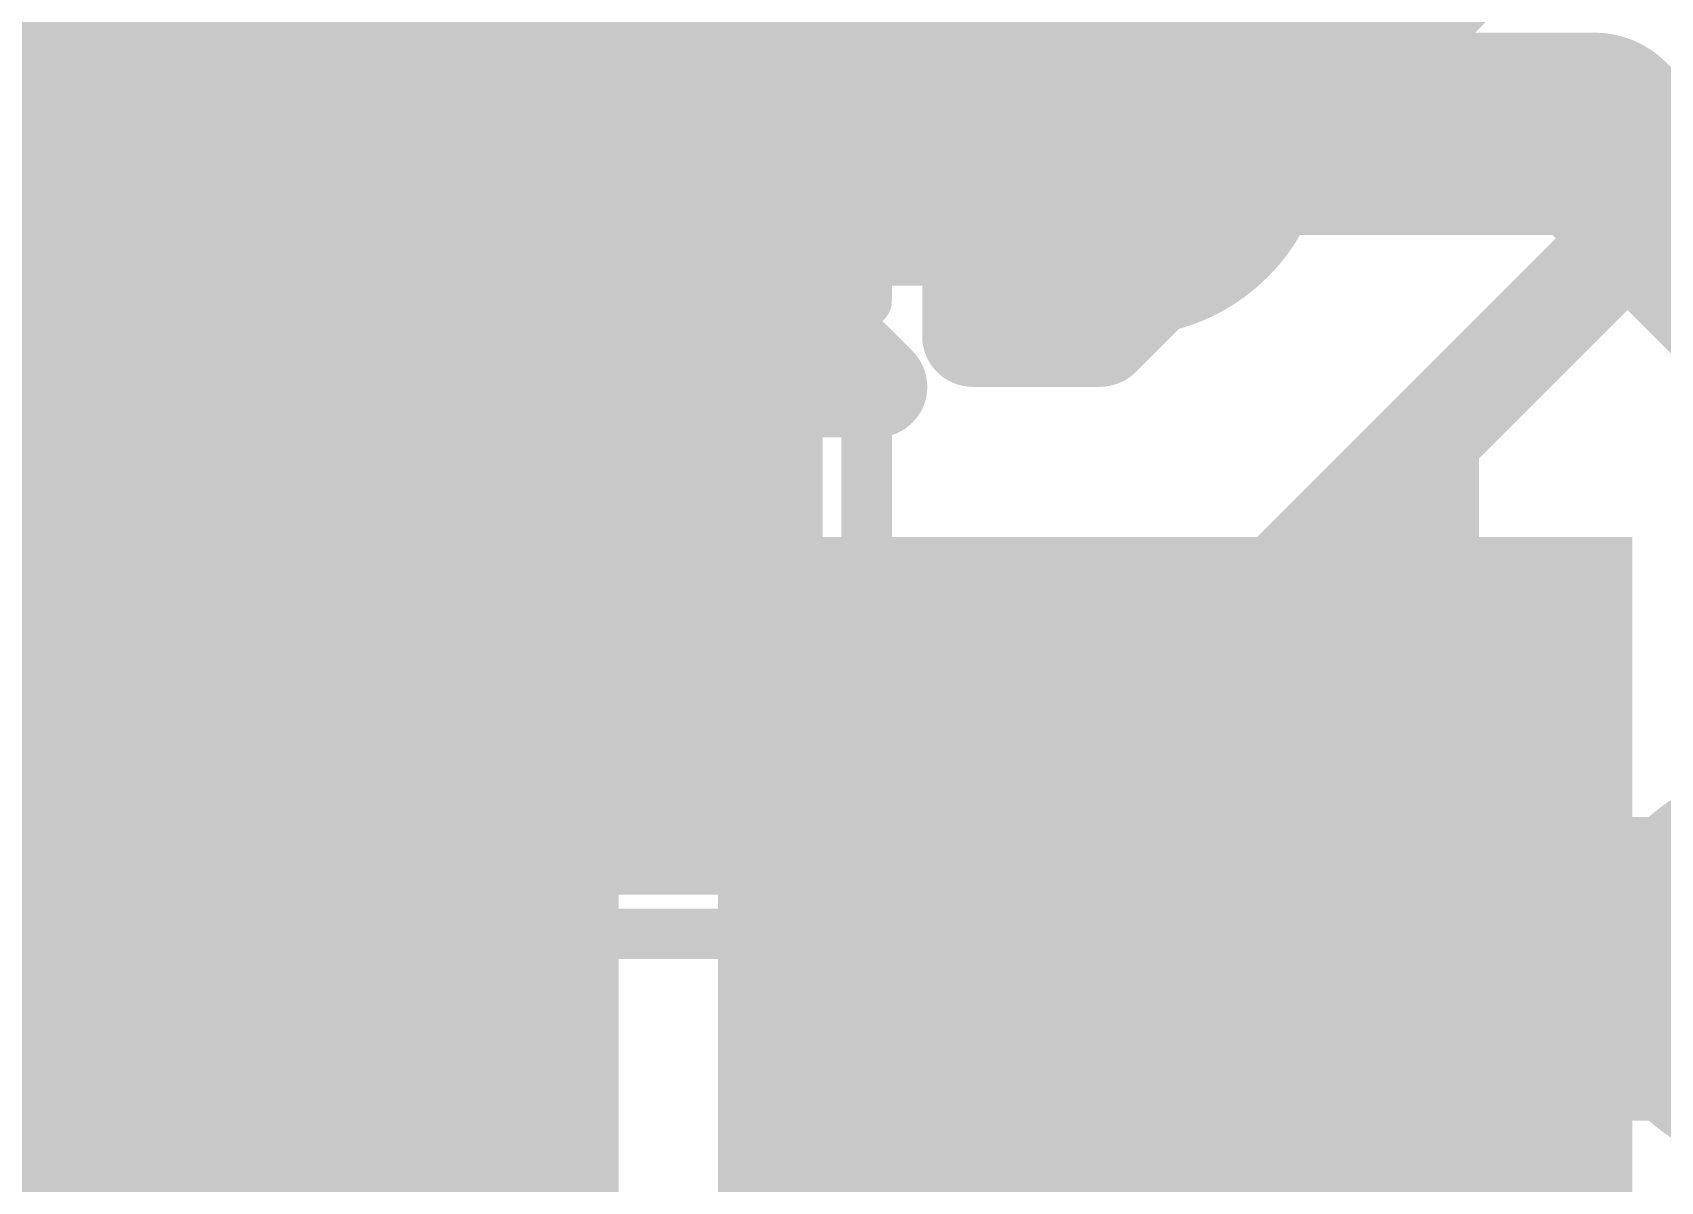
# Model space of a CAD drawing. Header units: inches. Extents: x -0.355 to 0.355, y -0.355 to 0.355.
# Drawn here: x 0.0756 to 0.1389, y 0.0616 to 0.1063 of the extents above; entities that cross this region are included whole.
import ezdxf

# ---------------------------------------------------------------- set-up
doc = ezdxf.new("R2010")
doc.units = ezdxf.units.IN
doc.header["$MEASUREMENT"] = 0
for name, color, linetype in [('BottomLayer', 5, 'Continuous'), ('BottomPaste', 16, 'Continuous'), ('BottomSolder', 6, 'Continuous'), ('Mechanical1', 6, 'Continuous'), ('Mechanical15', 56, 'Continuous'), ('TopLayer', 1, 'Continuous'), ('TopOverlay', 2, 'Continuous'), ('TopPaste', 8, 'Continuous'), ('TopSolder', 216, 'Continuous'), ('ViaHoleLayer', 16, 'Continuous')]:
    doc.layers.add(name, color=color, linetype=linetype)
doc.styles.add('Arial', font='', dxfattribs={"height": 0.2})
doc.styles.get('Arial').set_extended_font_data('Arial')

# ---------------------------------------------------------------- blocks, each defined once
blk = doc.blocks.new('BF83112DW7_D_7_F_4_B_4')
at = {"layer": 'BottomLayer'}
blk.add_hatch(color=5, dxfattribs=at).paths.add_polyline_path([(0.059056, -0.106299), (0.082678, -0.106299), (0.082678, -0.133858), (0.059056, -0.133858)])
at = {"layer": 'BottomPaste'}
blk.add_hatch(color=16, dxfattribs=at).paths.add_polyline_path([(0.059056, -0.106299), (0.082678, -0.106299), (0.082678, -0.133858), (0.059056, -0.133858)])
at = {"layer": 'BottomSolder'}
for points in [[(0.102301, -0.055055), (0.13786, -0.055055), (0.13786, -0.086677), (0.102301, -0.086677)], [(0.055056, -0.102299), (0.086678, -0.102299), (0.086678, -0.137858), (0.055056, -0.137858)]]:
    blk.add_hatch(color=6, dxfattribs=at).paths.add_polyline_path(points)
at = {"layer": 'Mechanical15'}
for points in [[(0.100395, 0.116142, 0.003937, 0.003937, 0), (0.100395, -0.104331, 0.003937, 0.003937, 0)], [(-0.088581, -0.104331, 0.003937, 0.003937, 0), (0.100395, -0.104331, 0.003937, 0.003937, 0)]]:
    blk.add_lwpolyline(points, format="xyseb", dxfattribs=at)
blk.add_lwpolyline([(0.099411, -0.104331, 0.001969, 0.001969, 1), (0.101379, -0.104331, 0.001969, 0.001969, 1)], format="xyseb", close=True, dxfattribs=at)
blk.add_lwpolyline([(0.099411, -0.104331, 0.001969, 0.001969, 1), (0.101379, -0.104331, 0.001969, 0.001969, 1)], format="xyseb", close=True, dxfattribs=at)
blk = doc.blocks.new('R0201_25')
at = {"layer": 'Mechanical15'}
h = blk.add_hatch(color=56, dxfattribs=at)
edge = h.paths.add_edge_path()
edge.add_arc((0, 0), 0.000984, 0, 360)
at = {"layer": 'TopLayer'}
for points in [[(-0.017716, 0.005906), (-0.005906, 0.005906), (-0.005906, -0.005906), (-0.017716, -0.005906)], [(0.005906, 0.005906), (0.017716, 0.005906), (0.017716, -0.005906), (0.005906, -0.005906)]]:
    blk.add_hatch(color=1, dxfattribs=at).paths.add_polyline_path(points)
at = {"layer": 'TopPaste'}
for points in [[(-0.017716, 0.005906), (-0.005906, 0.005906), (-0.005906, -0.005906), (-0.017716, -0.005906)], [(0.005906, 0.005906), (0.017716, 0.005906), (0.017716, -0.005906), (0.005906, -0.005906)]]:
    blk.add_hatch(color=8, dxfattribs=at).paths.add_polyline_path(points)
at = {"layer": 'TopSolder'}
for points in [[(-0.021716, 0.009905), (-0.001906, 0.009905), (-0.001906, -0.009905), (-0.021716, -0.009905)], [(0.001906, 0.009905), (0.021716, 0.009905), (0.021716, -0.009905), (0.001906, -0.009905)]]:
    blk.add_hatch(color=216, dxfattribs=at).paths.add_polyline_path(points)
at = {"layer": 'TopOverlay'}
for points in [[(-0.023425, 0.011434, 0.001969, 0.001969, 0), (-0.007874, 0.011434, 0.001969, 0.001969, 0)], [(-0.023425, -0.011434, 0.001969, 0.001969, 0), (-0.023425, 0.011434, 0.001969, 0.001969, 0)], [(0.007874, 0.011434, 0.001969, 0.001969, 0), (0.023425, 0.011434, 0.001969, 0.001969, 0)], [(0.023425, -0.011434, 0.001969, 0.001969, 0), (0.023425, 0.011434, 0.001969, 0.001969, 0)], [(-0.023425, -0.011434, 0.001969, 0.001969, 0), (-0.007874, -0.011434, 0.001969, 0.001969, 0)], [(0.007874, -0.011434, 0.001969, 0.001969, 0), (0.023425, -0.011434, 0.001969, 0.001969, 0)]]:
    blk.add_lwpolyline(points, format="xyseb", dxfattribs=at)
for points in [[(-0.023917, 0.011434, 0.000984, 0.000984, 1), (-0.022933, 0.011434, 0.000984, 0.000984, 1)], [(-0.023917, 0.011434, 0.000984, 0.000984, 1), (-0.022933, 0.011434, 0.000984, 0.000984, 1)], [(-0.008366, 0.011434, 0.000984, 0.000984, 1), (-0.007382, 0.011434, 0.000984, 0.000984, 1)], [(0.007382, 0.011434, 0.000984, 0.000984, 1), (0.008366, 0.011434, 0.000984, 0.000984, 1)], [(0.022933, 0.011434, 0.000984, 0.000984, 1), (0.023917, 0.011434, 0.000984, 0.000984, 1)], [(0.022933, 0.011434, 0.000984, 0.000984, 1), (0.023917, 0.011434, 0.000984, 0.000984, 1)], [(-0.023917, -0.011434, 0.000984, 0.000984, 1), (-0.022933, -0.011434, 0.000984, 0.000984, 1)], [(-0.023917, -0.011434, 0.000984, 0.000984, 1), (-0.022933, -0.011434, 0.000984, 0.000984, 1)], [(-0.008366, -0.011434, 0.000984, 0.000984, 1), (-0.007382, -0.011434, 0.000984, 0.000984, 1)], [(0.007382, -0.011434, 0.000984, 0.000984, 1), (0.008366, -0.011434, 0.000984, 0.000984, 1)], [(0.022933, -0.011434, 0.000984, 0.000984, 1), (0.023917, -0.011434, 0.000984, 0.000984, 1)], [(0.022933, -0.011434, 0.000984, 0.000984, 1), (0.023917, -0.011434, 0.000984, 0.000984, 1)]]:
    blk.add_lwpolyline(points, format="xyseb", close=True, dxfattribs=at)
blk = doc.blocks.new('R0201_28')
at = {"layer": 'Mechanical15'}
h = blk.add_hatch(color=56, dxfattribs=at)
edge = h.paths.add_edge_path()
edge.add_arc((0, 0), 0.000984, 0, 360)
at = {"layer": 'TopLayer'}
for points in [[(-0.017716, 0.005906), (-0.005906, 0.005906), (-0.005906, -0.005906), (-0.017716, -0.005906)], [(0.005906, 0.005906), (0.017716, 0.005906), (0.017716, -0.005906), (0.005906, -0.005906)]]:
    blk.add_hatch(color=1, dxfattribs=at).paths.add_polyline_path(points)
at = {"layer": 'TopPaste'}
for points in [[(-0.017716, 0.005906), (-0.005906, 0.005906), (-0.005906, -0.005906), (-0.017716, -0.005906)], [(0.005906, 0.005906), (0.017716, 0.005906), (0.017716, -0.005906), (0.005906, -0.005906)]]:
    blk.add_hatch(color=8, dxfattribs=at).paths.add_polyline_path(points)
at = {"layer": 'TopSolder'}
for points in [[(-0.021716, 0.009905), (-0.001906, 0.009905), (-0.001906, -0.009905), (-0.021716, -0.009905)], [(0.001906, 0.009905), (0.021716, 0.009905), (0.021716, -0.009905), (0.001906, -0.009905)]]:
    blk.add_hatch(color=216, dxfattribs=at).paths.add_polyline_path(points)
at = {"layer": 'TopOverlay'}
for points in [[(-0.007874, 0.011434, 0.001969, 0.001969, 0), (-0.023425, 0.011434, 0.001969, 0.001969, 0)], [(-0.023425, 0.011434, 0.001969, 0.001969, 0), (-0.023425, -0.011434, 0.001969, 0.001969, 0)], [(0.023425, 0.011434, 0.001969, 0.001969, 0), (0.007874, 0.011434, 0.001969, 0.001969, 0)], [(0.023425, 0.011434, 0.001969, 0.001969, 0), (0.023425, -0.011434, 0.001969, 0.001969, 0)], [(-0.007874, -0.011434, 0.001969, 0.001969, 0), (-0.023425, -0.011434, 0.001969, 0.001969, 0)], [(0.023425, -0.011434, 0.001969, 0.001969, 0), (0.007874, -0.011434, 0.001969, 0.001969, 0)]]:
    blk.add_lwpolyline(points, format="xyseb", dxfattribs=at)
for points in [[(-0.023917, 0.011434, 0.000984, 0.000984, 1), (-0.022933, 0.011434, 0.000984, 0.000984, 1)], [(-0.023917, 0.011434, 0.000984, 0.000984, 1), (-0.022933, 0.011434, 0.000984, 0.000984, 1)], [(-0.008366, 0.011434, 0.000984, 0.000984, 1), (-0.007382, 0.011434, 0.000984, 0.000984, 1)], [(0.007382, 0.011434, 0.000984, 0.000984, 1), (0.008366, 0.011434, 0.000984, 0.000984, 1)], [(0.022933, 0.011434, 0.000984, 0.000984, 1), (0.023917, 0.011434, 0.000984, 0.000984, 1)], [(0.022933, 0.011434, 0.000984, 0.000984, 1), (0.023917, 0.011434, 0.000984, 0.000984, 1)], [(-0.023917, -0.011434, 0.000984, 0.000984, 1), (-0.022933, -0.011434, 0.000984, 0.000984, 1)], [(-0.023917, -0.011434, 0.000984, 0.000984, 1), (-0.022933, -0.011434, 0.000984, 0.000984, 1)], [(-0.008366, -0.011434, 0.000984, 0.000984, 1), (-0.007382, -0.011434, 0.000984, 0.000984, 1)], [(0.007382, -0.011434, 0.000984, 0.000984, 1), (0.008366, -0.011434, 0.000984, 0.000984, 1)], [(0.022933, -0.011434, 0.000984, 0.000984, 1), (0.023917, -0.011434, 0.000984, 0.000984, 1)], [(0.022933, -0.011434, 0.000984, 0.000984, 1), (0.023917, -0.011434, 0.000984, 0.000984, 1)]]:
    blk.add_lwpolyline(points, format="xyseb", close=True, dxfattribs=at)

msp = doc.modelspace()

# ---------------------------------------------------------------- hatches: boundary and pattern name
at = {"layer": 'BottomLayer'}
h = msp.add_hatch(color=5, dxfattribs=at)
edge = h.paths.add_edge_path()
edge.add_arc((0.11811, 0.102362), 0.007874, 0, 360)
h = msp.add_hatch(color=5, dxfattribs=at)
edge = h.paths.add_edge_path()
edge.add_arc((0.143701, 0.069882), 0.007874, 0, 360)
at = {"layer": 'TopLayer'}
h = msp.add_hatch(color=1, dxfattribs=at)
edge = h.paths.add_edge_path()
edge.add_arc((0.11811, 0.102362), 0.007874, 0, 360)
h = msp.add_hatch(color=1, dxfattribs=at)
edge = h.paths.add_edge_path()
edge.add_arc((0.143701, 0.069882), 0.007874, 0, 360)
at = {"layer": 'ViaHoleLayer'}
h = msp.add_hatch(color=16, dxfattribs=at)
edge = h.paths.add_edge_path()
edge.add_arc((0.11811, 0.102362), 0.003937, 0, 360)

# ---------------------------------------------------------------- linework, layer by layer
at = {"layer": 'BottomLayer'}
for points in [[(0.07874, 0.34252, 0.003937, 0.003937, -0.414214), (0.34252, 0.07874, 0.003937, 0.003937, 0)], [(0.07874, 0.338583, 0.003937, 0.003937, -0.414213), (0.34252, 0.074803, 0.003937, 0.003937, 0)], [(0.264103, -0.07874, 0.003937, 0.003937, -6.854099), (0.264103, 0.07874, 0.003937, 0.003937, 0)], [(-0.264103, 0.074803, 0.003937, 0.003937, -0.864689), (0.275591, -0.003937, 0.003937, 0.003937, 0)], [(-0.241465, 0.068054, 0.003937, 0.003937, -0.864689), (0.251969, -0.003937, 0.003937, 0.003937, 0)], [(0.110234, 0.110238, 0.007874, 0.007874, 0), (0.11811, 0.102362, 0.007874, 0.007874, 0)], [(0.11811, 0.102362, 0.007874, 0.007874, 0), (0.136379, 0.102362, 0.007874, 0.007874, 0)], [(0.136379, 0.102362, 0.007874, 0.007874, 0), (0.150321, 0.08842, 0.007874, 0.007874, 0)], [(0.07874, 0.096458, 0.003937, 0.003937, -0.198912), (0.068997, 0.100494, 0.003937, 0.003937, 0)], [(0.07874, 0.096458, 0.003937, 0.003937, -0.198912), (0.068997, 0.100494, 0.003937, 0.003937, 0)], [(0.033465, 0.097043, 0.003937, 0.003937, 0), (0.074768, 0.097043, 0.003937, 0.003937, 0)], [(0.033465, 0.09665, 0.003937, 0.003937, 0), (0.076453, 0.09665, 0.003937, 0.003937, 0)], [(0.033465, 0.096256, 0.003937, 0.003937, 0), (0.104729, 0.096256, 0.003937, 0.003937, 0)], [(0.07874, 0.096458, 0.003937, 0.003937, 0), (0.104527, 0.096458, 0.003937, 0.003937, 0)], [(0.104527, 0.096458, 0.003937, 0.003937, 0), (0.108367, 0.092619, 0.003937, 0.003937, 0)], [(0.033465, 0.095862, 0.003937, 0.003937, 0), (0.105123, 0.095862, 0.003937, 0.003937, 0)], [(0.033465, 0.095468, 0.003937, 0.003937, 0), (0.105517, 0.095468, 0.003937, 0.003937, 0)], [(0.033465, 0.095075, 0.003937, 0.003937, 0), (0.10591, 0.095075, 0.003937, 0.003937, 0)], [(0.033465, 0.094681, 0.003937, 0.003937, 0), (0.106304, 0.094681, 0.003937, 0.003937, 0)], [(0.033465, 0.094287, 0.003937, 0.003937, 0), (0.106698, 0.094287, 0.003937, 0.003937, 0)], [(0.033465, 0.093894, 0.003937, 0.003937, 0), (0.107092, 0.093894, 0.003937, 0.003937, 0)], [(0.033465, 0.0935, 0.003937, 0.003937, 0), (0.107485, 0.0935, 0.003937, 0.003937, 0)], [(0.033465, 0.093106, 0.003937, 0.003937, 0), (0.107879, 0.093106, 0.003937, 0.003937, 0)], [(0.033465, 0.092713, 0.003937, 0.003937, 0), (0.108273, 0.092713, 0.003937, 0.003937, 0)], [(0.096457, 0.092521, 0.003937, 0.003937, 0), (0.108466, 0.092521, 0.003937, 0.003937, 0)], [(0.096457, 0.053117, 0.003937, 0.003937, 0), (0.096457, 0.092521, 0.003937, 0.003937, 0)], [(0.033465, 0.092319, 0.003937, 0.003937, 0), (0.096457, 0.092319, 0.003937, 0.003937, 0)], [(0.033465, 0.091925, 0.003937, 0.003937, 0), (0.096457, 0.091925, 0.003937, 0.003937, 0)], [(0.033465, 0.091532, 0.003937, 0.003937, 0), (0.096457, 0.091532, 0.003937, 0.003937, 0)], [(0.033465, 0.091138, 0.003937, 0.003937, 0), (0.096457, 0.091138, 0.003937, 0.003937, 0)], [(0.033465, 0.090744, 0.003937, 0.003937, 0), (0.096457, 0.090744, 0.003937, 0.003937, 0)], [(0.033465, 0.09035, 0.003937, 0.003937, 0), (0.096457, 0.09035, 0.003937, 0.003937, 0)], [(0.033465, 0.089957, 0.003937, 0.003937, 0), (0.096457, 0.089957, 0.003937, 0.003937, 0)], [(0.033465, 0.089563, 0.003937, 0.003937, 0), (0.096457, 0.089563, 0.003937, 0.003937, 0)], [(0.033465, 0.089169, 0.003937, 0.003937, 0), (0.096457, 0.089169, 0.003937, 0.003937, 0)], [(0.033465, 0.088776, 0.003937, 0.003937, 0), (0.096457, 0.088776, 0.003937, 0.003937, 0)], [(0.033465, 0.088382, 0.003937, 0.003937, 0), (0.096457, 0.088382, 0.003937, 0.003937, 0)], [(0.033465, 0.087988, 0.003937, 0.003937, 0), (0.096457, 0.087988, 0.003937, 0.003937, 0)], [(0.033465, 0.087595, 0.003937, 0.003937, 0), (0.096457, 0.087595, 0.003937, 0.003937, 0)], [(0.033465, 0.087201, 0.003937, 0.003937, 0), (0.096457, 0.087201, 0.003937, 0.003937, 0)], [(0.033465, 0.086807, 0.003937, 0.003937, 0), (0.096457, 0.086807, 0.003937, 0.003937, 0)], [(0.033465, 0.086413, 0.003937, 0.003937, 0), (0.096457, 0.086413, 0.003937, 0.003937, 0)], [(0.033465, 0.08602, 0.003937, 0.003937, 0), (0.096457, 0.08602, 0.003937, 0.003937, 0)], [(0.033465, 0.085626, 0.003937, 0.003937, 0), (0.096457, 0.085626, 0.003937, 0.003937, 0)], [(0.033465, 0.085232, 0.003937, 0.003937, 0), (0.096457, 0.085232, 0.003937, 0.003937, 0)], [(0.033465, 0.084839, 0.003937, 0.003937, 0), (0.096457, 0.084839, 0.003937, 0.003937, 0)], [(0.033465, 0.084445, 0.003937, 0.003937, 0), (0.096457, 0.084445, 0.003937, 0.003937, 0)], [(0.033465, 0.084051, 0.003937, 0.003937, 0), (0.096457, 0.084051, 0.003937, 0.003937, 0)], [(0.033465, 0.083657, 0.003937, 0.003937, 0), (0.096457, 0.083657, 0.003937, 0.003937, 0)], [(0.033465, 0.083264, 0.003937, 0.003937, 0), (0.096457, 0.083264, 0.003937, 0.003937, 0)], [(0.033465, 0.08287, 0.003937, 0.003937, 0), (0.096457, 0.08287, 0.003937, 0.003937, 0)], [(0.033465, 0.082476, 0.003937, 0.003937, 0), (0.096457, 0.082476, 0.003937, 0.003937, 0)], [(0.033465, 0.082083, 0.003937, 0.003937, 0), (0.096457, 0.082083, 0.003937, 0.003937, 0)], [(0.033465, 0.081689, 0.003937, 0.003937, 0), (0.096457, 0.081689, 0.003937, 0.003937, 0)], [(0.033465, 0.081295, 0.003937, 0.003937, 0), (0.096457, 0.081295, 0.003937, 0.003937, 0)], [(0.033465, 0.080902, 0.003937, 0.003937, 0), (0.096457, 0.080902, 0.003937, 0.003937, 0)], [(0.033465, 0.080508, 0.003937, 0.003937, 0), (0.096457, 0.080508, 0.003937, 0.003937, 0)], [(0.033465, 0.080114, 0.003937, 0.003937, 0), (0.096457, 0.080114, 0.003937, 0.003937, 0)], [(0.033465, 0.07972, 0.003937, 0.003937, 0), (0.096457, 0.07972, 0.003937, 0.003937, 0)], [(0.033465, 0.079327, 0.003937, 0.003937, 0), (0.096457, 0.079327, 0.003937, 0.003937, 0)], [(0.033465, 0.078933, 0.003937, 0.003937, 0), (0.096457, 0.078933, 0.003937, 0.003937, 0)], [(0.033465, 0.078539, 0.003937, 0.003937, 0), (0.096457, 0.078539, 0.003937, 0.003937, 0)], [(0.033465, 0.078146, 0.003937, 0.003937, 0), (0.096457, 0.078146, 0.003937, 0.003937, 0)], [(0.033465, 0.077752, 0.003937, 0.003937, 0), (0.096457, 0.077752, 0.003937, 0.003937, 0)], [(0.033465, 0.077358, 0.003937, 0.003937, 0), (0.096457, 0.077358, 0.003937, 0.003937, 0)], [(0.033465, 0.076965, 0.003937, 0.003937, 0), (0.096457, 0.076965, 0.003937, 0.003937, 0)], [(0.033465, 0.076571, 0.003937, 0.003937, 0), (0.096457, 0.076571, 0.003937, 0.003937, 0)], [(0.033465, 0.076177, 0.003937, 0.003937, 0), (0.096457, 0.076177, 0.003937, 0.003937, 0)], [(0.033465, 0.075784, 0.003937, 0.003937, 0), (0.096457, 0.075784, 0.003937, 0.003937, 0)], [(0.033465, 0.07539, 0.003937, 0.003937, 0), (0.096457, 0.07539, 0.003937, 0.003937, 0)], [(0.033465, 0.074996, 0.003937, 0.003937, 0), (0.096457, 0.074996, 0.003937, 0.003937, 0)], [(0.120079, 0.070867, 0.011811, 0.011811, 0), (0.121064, 0.069882, 0.011811, 0.011811, 0)], [(0.033465, 0.074602, 0.003937, 0.003937, 0), (0.096457, 0.074602, 0.003937, 0.003937, 0)], [(0.033465, 0.074209, 0.003937, 0.003937, 0), (0.096457, 0.074209, 0.003937, 0.003937, 0)], [(0.033465, 0.073815, 0.003937, 0.003937, 0), (0.096457, 0.073815, 0.003937, 0.003937, 0)], [(0.033465, 0.073421, 0.003937, 0.003937, 0), (0.096457, 0.073421, 0.003937, 0.003937, 0)], [(0.121064, 0.069882, 0.011811, 0.011811, 0), (0.143701, 0.069882, 0.011811, 0.011811, 0)], [(0.033465, 0.073028, 0.003937, 0.003937, 0), (0.096457, 0.073028, 0.003937, 0.003937, 0)], [(0.033465, 0.072634, 0.003937, 0.003937, 0), (0.096457, 0.072634, 0.003937, 0.003937, 0)], [(0.033465, 0.07224, 0.003937, 0.003937, 0), (0.096457, 0.07224, 0.003937, 0.003937, 0)], [(0.033465, 0.071846, 0.003937, 0.003937, 0), (0.096457, 0.071846, 0.003937, 0.003937, 0)], [(0.033465, 0.071453, 0.003937, 0.003937, 0), (0.096457, 0.071453, 0.003937, 0.003937, 0)], [(0.033465, 0.071059, 0.003937, 0.003937, 0), (0.096457, 0.071059, 0.003937, 0.003937, 0)], [(0.033465, 0.070665, 0.003937, 0.003937, 0), (0.096457, 0.070665, 0.003937, 0.003937, 0)], [(0.033465, 0.070272, 0.003937, 0.003937, 0), (0.096457, 0.070272, 0.003937, 0.003937, 0)], [(0.033465, 0.069878, 0.003937, 0.003937, 0), (0.096457, 0.069878, 0.003937, 0.003937, 0)], [(0.033465, 0.069484, 0.003937, 0.003937, 0), (0.096457, 0.069484, 0.003937, 0.003937, 0)], [(0.033465, 0.069091, 0.003937, 0.003937, 0), (0.096457, 0.069091, 0.003937, 0.003937, 0)], [(0.033465, 0.068697, 0.003937, 0.003937, 0), (0.096457, 0.068697, 0.003937, 0.003937, 0)], [(0.033465, 0.068303, 0.003937, 0.003937, 0), (0.096457, 0.068303, 0.003937, 0.003937, 0)], [(0.033465, 0.067909, 0.003937, 0.003937, 0), (0.096457, 0.067909, 0.003937, 0.003937, 0)], [(0.033465, 0.067516, 0.003937, 0.003937, 0), (0.096457, 0.067516, 0.003937, 0.003937, 0)], [(0.033465, 0.067122, 0.003937, 0.003937, 0), (0.096457, 0.067122, 0.003937, 0.003937, 0)], [(0.033465, 0.066728, 0.003937, 0.003937, 0), (0.096457, 0.066728, 0.003937, 0.003937, 0)], [(0.033465, 0.066335, 0.003937, 0.003937, 0), (0.096457, 0.066335, 0.003937, 0.003937, 0)], [(0.033465, 0.065941, 0.003937, 0.003937, 0), (0.096457, 0.065941, 0.003937, 0.003937, 0)], [(0.033465, 0.065547, 0.003937, 0.003937, 0), (0.096457, 0.065547, 0.003937, 0.003937, 0)], [(0.033465, 0.065154, 0.003937, 0.003937, 0), (0.096457, 0.065154, 0.003937, 0.003937, 0)], [(0.033465, 0.06476, 0.003937, 0.003937, 0), (0.096457, 0.06476, 0.003937, 0.003937, 0)], [(0.033465, 0.064366, 0.003937, 0.003937, 0), (0.096457, 0.064366, 0.003937, 0.003937, 0)], [(0.033465, 0.063973, 0.003937, 0.003937, 0), (0.096457, 0.063973, 0.003937, 0.003937, 0)], [(0.033465, 0.063579, 0.003937, 0.003937, 0), (0.096457, 0.063579, 0.003937, 0.003937, 0)], [(0.033465, 0.063185, 0.003937, 0.003937, 0), (0.096457, 0.063185, 0.003937, 0.003937, 0)], [(0.033465, 0.062791, 0.003937, 0.003937, 0), (0.096457, 0.062791, 0.003937, 0.003937, 0)], [(0.127175, -0.21752, 0.003937, 0.003937, -0.665504), (-0.244202, 0.062076, 0.003937, 0.003937, 0)], [(0.033465, 0.062398, 0.003937, 0.003937, 0), (0.096457, 0.062398, 0.003937, 0.003937, 0)], [(0.033465, 0.062004, 0.003937, 0.003937, 0), (0.096457, 0.062004, 0.003937, 0.003937, 0)], [(0.033465, 0.06161, 0.003937, 0.003937, 0), (0.096457, 0.06161, 0.003937, 0.003937, 0)], [(0.033465, 0.061217, 0.003937, 0.003937, 0), (0.096457, 0.061217, 0.003937, 0.003937, 0)], [(0.033465, 0.060823, 0.003937, 0.003937, 0), (0.096457, 0.060823, 0.003937, 0.003937, 0)], [(0.033465, 0.060429, 0.003937, 0.003937, 0), (0.096457, 0.060429, 0.003937, 0.003937, 0)], [(0.033465, 0.060035, 0.003937, 0.003937, 0), (0.096457, 0.060035, 0.003937, 0.003937, 0)]]:
    msp.add_lwpolyline(points, format="xyseb", dxfattribs=at)
for points in [[(0.116142, 0.102362, 0.003937, 0.003937, 1), (0.120079, 0.102362, 0.003937, 0.003937, 1)], [(0.116142, 0.102362, 0.003937, 0.003937, 1), (0.120079, 0.102362, 0.003937, 0.003937, 1)], [(0.134411, 0.102362, 0.003937, 0.003937, 1), (0.138348, 0.102362, 0.003937, 0.003937, 1)], [(0.134411, 0.102362, 0.003937, 0.003937, 1), (0.138348, 0.102362, 0.003937, 0.003937, 1)], [(0.073784, 0.097043, 0.001969, 0.001969, 1), (0.075752, 0.097043, 0.001969, 0.001969, 1)], [(0.075468, 0.09665, 0.001969, 0.001969, 1), (0.077437, 0.09665, 0.001969, 0.001969, 1)], [(0.077756, 0.096458, 0.001969, 0.001969, 1), (0.079724, 0.096458, 0.001969, 0.001969, 1)], [(0.077756, 0.096458, 0.001969, 0.001969, 1), (0.079724, 0.096458, 0.001969, 0.001969, 1)], [(0.077756, 0.096458, 0.001969, 0.001969, 1), (0.079724, 0.096458, 0.001969, 0.001969, 1)], [(0.103543, 0.096458, 0.001969, 0.001969, 1), (0.105511, 0.096458, 0.001969, 0.001969, 1)], [(0.103543, 0.096458, 0.001969, 0.001969, 1), (0.105511, 0.096458, 0.001969, 0.001969, 1)], [(0.103745, 0.096256, 0.001969, 0.001969, 1), (0.105714, 0.096256, 0.001969, 0.001969, 1)], [(0.104139, 0.095862, 0.001969, 0.001969, 1), (0.106107, 0.095862, 0.001969, 0.001969, 1)], [(0.104533, 0.095468, 0.001969, 0.001969, 1), (0.106501, 0.095468, 0.001969, 0.001969, 1)], [(0.104926, 0.095075, 0.001969, 0.001969, 1), (0.106895, 0.095075, 0.001969, 0.001969, 1)], [(0.10532, 0.094681, 0.001969, 0.001969, 1), (0.107288, 0.094681, 0.001969, 0.001969, 1)], [(0.105714, 0.094287, 0.001969, 0.001969, 1), (0.107682, 0.094287, 0.001969, 0.001969, 1)], [(0.106107, 0.093894, 0.001969, 0.001969, 1), (0.108076, 0.093894, 0.001969, 0.001969, 1)], [(0.106501, 0.0935, 0.001969, 0.001969, 1), (0.108469, 0.0935, 0.001969, 0.001969, 1)], [(0.106895, 0.093106, 0.001969, 0.001969, 1), (0.108863, 0.093106, 0.001969, 0.001969, 1)], [(0.095472, 0.092521, 0.001969, 0.001969, 1), (0.097441, 0.092521, 0.001969, 0.001969, 1)], [(0.095472, 0.092521, 0.001969, 0.001969, 1), (0.097441, 0.092521, 0.001969, 0.001969, 1)], [(0.107288, 0.092713, 0.001969, 0.001969, 1), (0.109257, 0.092713, 0.001969, 0.001969, 1)], [(0.107382, 0.092619, 0.001969, 0.001969, 1), (0.109351, 0.092619, 0.001969, 0.001969, 1)], [(0.107481, 0.092521, 0.001969, 0.001969, 1), (0.10945, 0.092521, 0.001969, 0.001969, 1)], [(0.095472, 0.092319, 0.001969, 0.001969, 1), (0.097441, 0.092319, 0.001969, 0.001969, 1)], [(0.095472, 0.091925, 0.001969, 0.001969, 1), (0.097441, 0.091925, 0.001969, 0.001969, 1)], [(0.095472, 0.091532, 0.001969, 0.001969, 1), (0.097441, 0.091532, 0.001969, 0.001969, 1)], [(0.095472, 0.091138, 0.001969, 0.001969, 1), (0.097441, 0.091138, 0.001969, 0.001969, 1)], [(0.095472, 0.090744, 0.001969, 0.001969, 1), (0.097441, 0.090744, 0.001969, 0.001969, 1)], [(0.095472, 0.09035, 0.001969, 0.001969, 1), (0.097441, 0.09035, 0.001969, 0.001969, 1)], [(0.095472, 0.089957, 0.001969, 0.001969, 1), (0.097441, 0.089957, 0.001969, 0.001969, 1)], [(0.095472, 0.089563, 0.001969, 0.001969, 1), (0.097441, 0.089563, 0.001969, 0.001969, 1)], [(0.095472, 0.089169, 0.001969, 0.001969, 1), (0.097441, 0.089169, 0.001969, 0.001969, 1)], [(0.095472, 0.088776, 0.001969, 0.001969, 1), (0.097441, 0.088776, 0.001969, 0.001969, 1)], [(0.095472, 0.088382, 0.001969, 0.001969, 1), (0.097441, 0.088382, 0.001969, 0.001969, 1)], [(0.095472, 0.087988, 0.001969, 0.001969, 1), (0.097441, 0.087988, 0.001969, 0.001969, 1)], [(0.095472, 0.087595, 0.001969, 0.001969, 1), (0.097441, 0.087595, 0.001969, 0.001969, 1)], [(0.095472, 0.087201, 0.001969, 0.001969, 1), (0.097441, 0.087201, 0.001969, 0.001969, 1)], [(0.095472, 0.086807, 0.001969, 0.001969, 1), (0.097441, 0.086807, 0.001969, 0.001969, 1)], [(0.095472, 0.086413, 0.001969, 0.001969, 1), (0.097441, 0.086413, 0.001969, 0.001969, 1)], [(0.095472, 0.08602, 0.001969, 0.001969, 1), (0.097441, 0.08602, 0.001969, 0.001969, 1)], [(0.095472, 0.085626, 0.001969, 0.001969, 1), (0.097441, 0.085626, 0.001969, 0.001969, 1)], [(0.095472, 0.085232, 0.001969, 0.001969, 1), (0.097441, 0.085232, 0.001969, 0.001969, 1)], [(0.095472, 0.084839, 0.001969, 0.001969, 1), (0.097441, 0.084839, 0.001969, 0.001969, 1)], [(0.095472, 0.084445, 0.001969, 0.001969, 1), (0.097441, 0.084445, 0.001969, 0.001969, 1)], [(0.095472, 0.084051, 0.001969, 0.001969, 1), (0.097441, 0.084051, 0.001969, 0.001969, 1)], [(0.095472, 0.083657, 0.001969, 0.001969, 1), (0.097441, 0.083657, 0.001969, 0.001969, 1)], [(0.095472, 0.083264, 0.001969, 0.001969, 1), (0.097441, 0.083264, 0.001969, 0.001969, 1)], [(0.095472, 0.08287, 0.001969, 0.001969, 1), (0.097441, 0.08287, 0.001969, 0.001969, 1)], [(0.095472, 0.082476, 0.001969, 0.001969, 1), (0.097441, 0.082476, 0.001969, 0.001969, 1)], [(0.095472, 0.082083, 0.001969, 0.001969, 1), (0.097441, 0.082083, 0.001969, 0.001969, 1)], [(0.095472, 0.081689, 0.001969, 0.001969, 1), (0.097441, 0.081689, 0.001969, 0.001969, 1)], [(0.095472, 0.081295, 0.001969, 0.001969, 1), (0.097441, 0.081295, 0.001969, 0.001969, 1)], [(0.095472, 0.080902, 0.001969, 0.001969, 1), (0.097441, 0.080902, 0.001969, 0.001969, 1)], [(0.095472, 0.080508, 0.001969, 0.001969, 1), (0.097441, 0.080508, 0.001969, 0.001969, 1)], [(0.095472, 0.080114, 0.001969, 0.001969, 1), (0.097441, 0.080114, 0.001969, 0.001969, 1)], [(0.095472, 0.07972, 0.001969, 0.001969, 1), (0.097441, 0.07972, 0.001969, 0.001969, 1)], [(0.095472, 0.079327, 0.001969, 0.001969, 1), (0.097441, 0.079327, 0.001969, 0.001969, 1)], [(0.095472, 0.078933, 0.001969, 0.001969, 1), (0.097441, 0.078933, 0.001969, 0.001969, 1)], [(0.095472, 0.078539, 0.001969, 0.001969, 1), (0.097441, 0.078539, 0.001969, 0.001969, 1)], [(0.095472, 0.078146, 0.001969, 0.001969, 1), (0.097441, 0.078146, 0.001969, 0.001969, 1)], [(0.095472, 0.077752, 0.001969, 0.001969, 1), (0.097441, 0.077752, 0.001969, 0.001969, 1)], [(0.095472, 0.077358, 0.001969, 0.001969, 1), (0.097441, 0.077358, 0.001969, 0.001969, 1)], [(0.095472, 0.076965, 0.001969, 0.001969, 1), (0.097441, 0.076965, 0.001969, 0.001969, 1)], [(0.095472, 0.076571, 0.001969, 0.001969, 1), (0.097441, 0.076571, 0.001969, 0.001969, 1)], [(0.095472, 0.076177, 0.001969, 0.001969, 1), (0.097441, 0.076177, 0.001969, 0.001969, 1)], [(0.095472, 0.075784, 0.001969, 0.001969, 1), (0.097441, 0.075784, 0.001969, 0.001969, 1)], [(0.095472, 0.07539, 0.001969, 0.001969, 1), (0.097441, 0.07539, 0.001969, 0.001969, 1)], [(0.095472, 0.074996, 0.001969, 0.001969, 1), (0.097441, 0.074996, 0.001969, 0.001969, 1)], [(0.117126, 0.070867, 0.005906, 0.005906, 1), (0.123031, 0.070867, 0.005906, 0.005906, 1)], [(0.095472, 0.074602, 0.001969, 0.001969, 1), (0.097441, 0.074602, 0.001969, 0.001969, 1)], [(0.095472, 0.074209, 0.001969, 0.001969, 1), (0.097441, 0.074209, 0.001969, 0.001969, 1)], [(0.095472, 0.073815, 0.001969, 0.001969, 1), (0.097441, 0.073815, 0.001969, 0.001969, 1)], [(0.095472, 0.073421, 0.001969, 0.001969, 1), (0.097441, 0.073421, 0.001969, 0.001969, 1)], [(0.118111, 0.069882, 0.005906, 0.005906, 1), (0.124017, 0.069882, 0.005906, 0.005906, 1)], [(0.118111, 0.069882, 0.005906, 0.005906, 1), (0.124017, 0.069882, 0.005906, 0.005906, 1)], [(0.140748, 0.069882, 0.005906, 0.005906, 1), (0.146653, 0.069882, 0.005906, 0.005906, 1)], [(0.095472, 0.073028, 0.001969, 0.001969, 1), (0.097441, 0.073028, 0.001969, 0.001969, 1)], [(0.095472, 0.072634, 0.001969, 0.001969, 1), (0.097441, 0.072634, 0.001969, 0.001969, 1)], [(0.095472, 0.07224, 0.001969, 0.001969, 1), (0.097441, 0.07224, 0.001969, 0.001969, 1)], [(0.095472, 0.071846, 0.001969, 0.001969, 1), (0.097441, 0.071846, 0.001969, 0.001969, 1)], [(0.095472, 0.071453, 0.001969, 0.001969, 1), (0.097441, 0.071453, 0.001969, 0.001969, 1)], [(0.095472, 0.071059, 0.001969, 0.001969, 1), (0.097441, 0.071059, 0.001969, 0.001969, 1)], [(0.095472, 0.070665, 0.001969, 0.001969, 1), (0.097441, 0.070665, 0.001969, 0.001969, 1)], [(0.095472, 0.070272, 0.001969, 0.001969, 1), (0.097441, 0.070272, 0.001969, 0.001969, 1)], [(0.095472, 0.069878, 0.001969, 0.001969, 1), (0.097441, 0.069878, 0.001969, 0.001969, 1)], [(0.095472, 0.069484, 0.001969, 0.001969, 1), (0.097441, 0.069484, 0.001969, 0.001969, 1)], [(0.095472, 0.069091, 0.001969, 0.001969, 1), (0.097441, 0.069091, 0.001969, 0.001969, 1)], [(0.095472, 0.068697, 0.001969, 0.001969, 1), (0.097441, 0.068697, 0.001969, 0.001969, 1)], [(0.095472, 0.068303, 0.001969, 0.001969, 1), (0.097441, 0.068303, 0.001969, 0.001969, 1)], [(0.095472, 0.067909, 0.001969, 0.001969, 1), (0.097441, 0.067909, 0.001969, 0.001969, 1)], [(0.095472, 0.067516, 0.001969, 0.001969, 1), (0.097441, 0.067516, 0.001969, 0.001969, 1)], [(0.095472, 0.067122, 0.001969, 0.001969, 1), (0.097441, 0.067122, 0.001969, 0.001969, 1)], [(0.095472, 0.066728, 0.001969, 0.001969, 1), (0.097441, 0.066728, 0.001969, 0.001969, 1)], [(0.095472, 0.066335, 0.001969, 0.001969, 1), (0.097441, 0.066335, 0.001969, 0.001969, 1)], [(0.095472, 0.065941, 0.001969, 0.001969, 1), (0.097441, 0.065941, 0.001969, 0.001969, 1)], [(0.095472, 0.065547, 0.001969, 0.001969, 1), (0.097441, 0.065547, 0.001969, 0.001969, 1)], [(0.095472, 0.065154, 0.001969, 0.001969, 1), (0.097441, 0.065154, 0.001969, 0.001969, 1)], [(0.095472, 0.06476, 0.001969, 0.001969, 1), (0.097441, 0.06476, 0.001969, 0.001969, 1)], [(0.095472, 0.064366, 0.001969, 0.001969, 1), (0.097441, 0.064366, 0.001969, 0.001969, 1)], [(0.095472, 0.063973, 0.001969, 0.001969, 1), (0.097441, 0.063973, 0.001969, 0.001969, 1)], [(0.095472, 0.063579, 0.001969, 0.001969, 1), (0.097441, 0.063579, 0.001969, 0.001969, 1)], [(0.095472, 0.063185, 0.001969, 0.001969, 1), (0.097441, 0.063185, 0.001969, 0.001969, 1)], [(0.095472, 0.062791, 0.001969, 0.001969, 1), (0.097441, 0.062791, 0.001969, 0.001969, 1)], [(0.095472, 0.062398, 0.001969, 0.001969, 1), (0.097441, 0.062398, 0.001969, 0.001969, 1)], [(0.095472, 0.062004, 0.001969, 0.001969, 1), (0.097441, 0.062004, 0.001969, 0.001969, 1)], [(0.095472, 0.06161, 0.001969, 0.001969, 1), (0.097441, 0.06161, 0.001969, 0.001969, 1)], [(0.095472, 0.061217, 0.001969, 0.001969, 1), (0.097441, 0.061217, 0.001969, 0.001969, 1)], [(0.095472, 0.060823, 0.001969, 0.001969, 1), (0.097441, 0.060823, 0.001969, 0.001969, 1)], [(0.095472, 0.060429, 0.001969, 0.001969, 1), (0.097441, 0.060429, 0.001969, 0.001969, 1)], [(0.095472, 0.060035, 0.001969, 0.001969, 1), (0.097441, 0.060035, 0.001969, 0.001969, 1)]]:
    msp.add_lwpolyline(points, format="xyseb", close=True, dxfattribs=at)
at = {"layer": 'Mechanical1'}
msp.add_lwpolyline([(0.078706, 0.35437, 0.0005, 0.0005, -0.414214), (0.354297, 0.07878, 0.0005, 0.0005, 0)], format="xyseb", dxfattribs=at)
at = {"layer": 'TopLayer'}
for points in [[(0.098425, 0.109252, 0.007874, 0.007874, 0), (0.098425, 0.124016, 0.007874, 0.007874, 0)], [(0.121595, 0.098928, 0.003937, 0.003937, 0), (0.135827, 0.11316, 0.003937, 0.003937, 0)], [(0.129921, 0.090551, 0.003937, 0.003937, 0), (0.151575, 0.112205, 0.003937, 0.003937, 0)], [(0.088583, 0.098425, 0.003937, 0.003937, 0), (0.088583, 0.11122, 0.003937, 0.003937, 0)], [(0.096457, 0.107284, 0.007874, 0.007874, 0), (0.098425, 0.109252, 0.007874, 0.007874, 0)], [(0.096457, 0.107284, 0.007874, 0.007874, 0), (0.103346, 0.100394, 0.007874, 0.007874, 0)], [(0.088583, 0.108067, 0.003937, 0.003937, 0), (0.130734, 0.108067, 0.003937, 0.003937, 0)], [(0.088583, 0.107673, 0.003937, 0.003937, 0), (0.13034, 0.107673, 0.003937, 0.003937, 0)], [(0.088583, 0.107279, 0.003937, 0.003937, 0), (0.129946, 0.107279, 0.003937, 0.003937, 0)], [(0.088583, 0.106886, 0.003937, 0.003937, 0), (0.129553, 0.106886, 0.003937, 0.003937, 0)], [(0.088583, 0.106492, 0.003937, 0.003937, 0), (0.129159, 0.106492, 0.003937, 0.003937, 0)], [(0.088583, 0.106098, 0.003937, 0.003937, 0), (0.128765, 0.106098, 0.003937, 0.003937, 0)], [(0.088583, 0.105705, 0.003937, 0.003937, 0), (0.128371, 0.105705, 0.003937, 0.003937, 0)], [(0.088583, 0.105311, 0.003937, 0.003937, 0), (0.127978, 0.105311, 0.003937, 0.003937, 0)], [(0.088583, 0.104917, 0.003937, 0.003937, 0), (0.127584, 0.104917, 0.003937, 0.003937, 0)], [(0.088583, 0.104524, 0.003937, 0.003937, 0), (0.12719, 0.104524, 0.003937, 0.003937, 0)], [(0.088583, 0.10413, 0.003937, 0.003937, 0), (0.126797, 0.10413, 0.003937, 0.003937, 0)], [(0.116604, 0.100856, 0.007874, 0.007874, 0), (0.11811, 0.102362, 0.007874, 0.007874, 0)], [(0.088583, 0.103736, 0.003937, 0.003937, 0), (0.126403, 0.103736, 0.003937, 0.003937, 0)], [(0.088583, 0.103343, 0.003937, 0.003937, 0), (0.126009, 0.103343, 0.003937, 0.003937, 0)], [(0.088583, 0.102949, 0.003937, 0.003937, 0), (0.125616, 0.102949, 0.003937, 0.003937, 0)], [(0.088583, 0.102555, 0.003937, 0.003937, 0), (0.125222, 0.102555, 0.003937, 0.003937, 0)], [(0.103346, 0.100394, 0.007874, 0.007874, 0), (0.103808, 0.100856, 0.007874, 0.007874, 0)], [(0.103808, 0.100856, 0.007874, 0.007874, 0), (0.116604, 0.100856, 0.007874, 0.007874, 0)], [(0.088583, 0.102161, 0.003937, 0.003937, 0), (0.124828, 0.102161, 0.003937, 0.003937, 0)], [(0.088583, 0.101768, 0.003937, 0.003937, 0), (0.124435, 0.101768, 0.003937, 0.003937, 0)], [(0.088583, 0.101374, 0.003937, 0.003937, 0), (0.124041, 0.101374, 0.003937, 0.003937, 0)], [(0.088583, 0.10098, 0.003937, 0.003937, 0), (0.123647, 0.10098, 0.003937, 0.003937, 0)], [(0.088583, 0.100587, 0.003937, 0.003937, 0), (0.123253, 0.100587, 0.003937, 0.003937, 0)], [(0.088583, 0.100193, 0.003937, 0.003937, 0), (0.12286, 0.100193, 0.003937, 0.003937, 0)], [(0.088583, 0.099799, 0.003937, 0.003937, 0), (0.122466, 0.099799, 0.003937, 0.003937, 0)], [(0.088583, 0.099405, 0.003937, 0.003937, 0), (0.122072, 0.099405, 0.003937, 0.003937, 0)], [(0.088583, 0.099012, 0.003937, 0.003937, 0), (0.121679, 0.099012, 0.003937, 0.003937, 0)], [(0.117155, 0.094488, 0.003937, 0.003937, 0), (0.121544, 0.098878, 0.003937, 0.003937, 0)], [(0.088583, 0.098618, 0.003937, 0.003937, 0), (0.121285, 0.098618, 0.003937, 0.003937, 0)], [(0.088583, 0.098425, 0.003937, 0.003937, 0), (0.112205, 0.098425, 0.003937, 0.003937, 0)], [(0.112205, 0.094488, 0.003937, 0.003937, 0), (0.112205, 0.098425, 0.003937, 0.003937, 0)], [(0.112205, 0.098224, 0.003937, 0.003937, 0), (0.120891, 0.098224, 0.003937, 0.003937, 0)], [(0.112205, 0.097831, 0.003937, 0.003937, 0), (0.120497, 0.097831, 0.003937, 0.003937, 0)], [(0.112205, 0.097437, 0.003937, 0.003937, 0), (0.120104, 0.097437, 0.003937, 0.003937, 0)], [(0.112205, 0.097043, 0.003937, 0.003937, 0), (0.11971, 0.097043, 0.003937, 0.003937, 0)], [(0.112205, 0.09665, 0.003937, 0.003937, 0), (0.119316, 0.09665, 0.003937, 0.003937, 0)], [(0.112205, 0.096256, 0.003937, 0.003937, 0), (0.118923, 0.096256, 0.003937, 0.003937, 0)], [(0.112205, 0.095862, 0.003937, 0.003937, 0), (0.118529, 0.095862, 0.003937, 0.003937, 0)], [(0.112205, 0.095468, 0.003937, 0.003937, 0), (0.118135, 0.095468, 0.003937, 0.003937, 0)], [(0.112205, 0.095075, 0.003937, 0.003937, 0), (0.117742, 0.095075, 0.003937, 0.003937, 0)], [(0.112205, 0.094681, 0.003937, 0.003937, 0), (0.117348, 0.094681, 0.003937, 0.003937, 0)], [(0.112205, 0.094488, 0.003937, 0.003937, 0), (0.117155, 0.094488, 0.003937, 0.003937, 0)], [(0.122047, 0.082677, 0.003937, 0.003937, 0), (0.129921, 0.090551, 0.003937, 0.003937, 0)], [(0.129921, 0.038386, 0.003937, 0.003937, 0), (0.129921, 0.090551, 0.003937, 0.003937, 0)], [(0.096457, 0.082677, 0.003937, 0.003937, 0), (0.122047, 0.082677, 0.003937, 0.003937, 0)], [(0.143701, 0.069882, 0.011811, 0.011811, 0), (0.144454, 0.070635, 0.011811, 0.011811, 0)], [(0.144454, 0.070635, 0.011811, 0.011811, 0), (0.173982, 0.070635, 0.011811, 0.011811, 0)]]:
    msp.add_lwpolyline(points, format="xyseb", dxfattribs=at)
for points in [[(0.096457, 0.109252, 0.003937, 0.003937, 1), (0.100394, 0.109252, 0.003937, 0.003937, 1)], [(0.096457, 0.109252, 0.003937, 0.003937, 1), (0.100394, 0.109252, 0.003937, 0.003937, 1)], [(0.094488, 0.107284, 0.003937, 0.003937, 1), (0.098425, 0.107284, 0.003937, 0.003937, 1)], [(0.094488, 0.107284, 0.003937, 0.003937, 1), (0.098425, 0.107284, 0.003937, 0.003937, 1)], [(0.087598, 0.108067, 0.001969, 0.001969, 1), (0.089567, 0.108067, 0.001969, 0.001969, 1)], [(0.087598, 0.107673, 0.001969, 0.001969, 1), (0.089567, 0.107673, 0.001969, 0.001969, 1)], [(0.129356, 0.107673, 0.001969, 0.001969, 1), (0.131324, 0.107673, 0.001969, 0.001969, 1)], [(0.129749, 0.108067, 0.001969, 0.001969, 1), (0.131718, 0.108067, 0.001969, 0.001969, 1)], [(0.087598, 0.107279, 0.001969, 0.001969, 1), (0.089567, 0.107279, 0.001969, 0.001969, 1)], [(0.128962, 0.107279, 0.001969, 0.001969, 1), (0.130931, 0.107279, 0.001969, 0.001969, 1)], [(0.087598, 0.106886, 0.001969, 0.001969, 1), (0.089567, 0.106886, 0.001969, 0.001969, 1)], [(0.087598, 0.106492, 0.001969, 0.001969, 1), (0.089567, 0.106492, 0.001969, 0.001969, 1)], [(0.128175, 0.106492, 0.001969, 0.001969, 1), (0.130143, 0.106492, 0.001969, 0.001969, 1)], [(0.128568, 0.106886, 0.001969, 0.001969, 1), (0.130537, 0.106886, 0.001969, 0.001969, 1)], [(0.087598, 0.106098, 0.001969, 0.001969, 1), (0.089567, 0.106098, 0.001969, 0.001969, 1)], [(0.087598, 0.105705, 0.001969, 0.001969, 1), (0.089567, 0.105705, 0.001969, 0.001969, 1)], [(0.127387, 0.105705, 0.001969, 0.001969, 1), (0.129356, 0.105705, 0.001969, 0.001969, 1)], [(0.127781, 0.106098, 0.001969, 0.001969, 1), (0.129749, 0.106098, 0.001969, 0.001969, 1)], [(0.087598, 0.105311, 0.001969, 0.001969, 1), (0.089567, 0.105311, 0.001969, 0.001969, 1)], [(0.126994, 0.105311, 0.001969, 0.001969, 1), (0.128962, 0.105311, 0.001969, 0.001969, 1)], [(0.087598, 0.104917, 0.001969, 0.001969, 1), (0.089567, 0.104917, 0.001969, 0.001969, 1)], [(0.087598, 0.104524, 0.001969, 0.001969, 1), (0.089567, 0.104524, 0.001969, 0.001969, 1)], [(0.126206, 0.104524, 0.001969, 0.001969, 1), (0.128175, 0.104524, 0.001969, 0.001969, 1)], [(0.1266, 0.104917, 0.001969, 0.001969, 1), (0.128568, 0.104917, 0.001969, 0.001969, 1)], [(0.087598, 0.10413, 0.001969, 0.001969, 1), (0.089567, 0.10413, 0.001969, 0.001969, 1)], [(0.116142, 0.102362, 0.003937, 0.003937, 1), (0.120079, 0.102362, 0.003937, 0.003937, 1)], [(0.125812, 0.10413, 0.001969, 0.001969, 1), (0.127781, 0.10413, 0.001969, 0.001969, 1)], [(0.087598, 0.103736, 0.001969, 0.001969, 1), (0.089567, 0.103736, 0.001969, 0.001969, 1)], [(0.087598, 0.103343, 0.001969, 0.001969, 1), (0.089567, 0.103343, 0.001969, 0.001969, 1)], [(0.125025, 0.103343, 0.001969, 0.001969, 1), (0.126994, 0.103343, 0.001969, 0.001969, 1)], [(0.125419, 0.103736, 0.001969, 0.001969, 1), (0.127387, 0.103736, 0.001969, 0.001969, 1)], [(0.087598, 0.102949, 0.001969, 0.001969, 1), (0.089567, 0.102949, 0.001969, 0.001969, 1)], [(0.087598, 0.102555, 0.001969, 0.001969, 1), (0.089567, 0.102555, 0.001969, 0.001969, 1)], [(0.10184, 0.100856, 0.003937, 0.003937, 1), (0.105777, 0.100856, 0.003937, 0.003937, 1)], [(0.10184, 0.100856, 0.003937, 0.003937, 1), (0.105777, 0.100856, 0.003937, 0.003937, 1)], [(0.114635, 0.100856, 0.003937, 0.003937, 1), (0.118572, 0.100856, 0.003937, 0.003937, 1)], [(0.114635, 0.100856, 0.003937, 0.003937, 1), (0.118572, 0.100856, 0.003937, 0.003937, 1)], [(0.124238, 0.102555, 0.001969, 0.001969, 1), (0.126206, 0.102555, 0.001969, 0.001969, 1)], [(0.124631, 0.102949, 0.001969, 0.001969, 1), (0.1266, 0.102949, 0.001969, 0.001969, 1)], [(0.087598, 0.102161, 0.001969, 0.001969, 1), (0.089567, 0.102161, 0.001969, 0.001969, 1)], [(0.101378, 0.100394, 0.003937, 0.003937, 1), (0.105315, 0.100394, 0.003937, 0.003937, 1)], [(0.101378, 0.100394, 0.003937, 0.003937, 1), (0.105315, 0.100394, 0.003937, 0.003937, 1)], [(0.123844, 0.102161, 0.001969, 0.001969, 1), (0.125812, 0.102161, 0.001969, 0.001969, 1)], [(0.087598, 0.101768, 0.001969, 0.001969, 1), (0.089567, 0.101768, 0.001969, 0.001969, 1)], [(0.087598, 0.101374, 0.001969, 0.001969, 1), (0.089567, 0.101374, 0.001969, 0.001969, 1)], [(0.123057, 0.101374, 0.001969, 0.001969, 1), (0.125025, 0.101374, 0.001969, 0.001969, 1)], [(0.12345, 0.101768, 0.001969, 0.001969, 1), (0.125419, 0.101768, 0.001969, 0.001969, 1)], [(0.087598, 0.10098, 0.001969, 0.001969, 1), (0.089567, 0.10098, 0.001969, 0.001969, 1)], [(0.122663, 0.10098, 0.001969, 0.001969, 1), (0.124631, 0.10098, 0.001969, 0.001969, 1)], [(0.087598, 0.100587, 0.001969, 0.001969, 1), (0.089567, 0.100587, 0.001969, 0.001969, 1)], [(0.087598, 0.100193, 0.001969, 0.001969, 1), (0.089567, 0.100193, 0.001969, 0.001969, 1)], [(0.121875, 0.100193, 0.001969, 0.001969, 1), (0.123844, 0.100193, 0.001969, 0.001969, 1)], [(0.122269, 0.100587, 0.001969, 0.001969, 1), (0.124238, 0.100587, 0.001969, 0.001969, 1)], [(0.087598, 0.099799, 0.001969, 0.001969, 1), (0.089567, 0.099799, 0.001969, 0.001969, 1)], [(0.087598, 0.099405, 0.001969, 0.001969, 1), (0.089567, 0.099405, 0.001969, 0.001969, 1)], [(0.121088, 0.099405, 0.001969, 0.001969, 1), (0.123056, 0.099405, 0.001969, 0.001969, 1)], [(0.121482, 0.099799, 0.001969, 0.001969, 1), (0.12345, 0.099799, 0.001969, 0.001969, 1)], [(0.087598, 0.099012, 0.001969, 0.001969, 1), (0.089567, 0.099012, 0.001969, 0.001969, 1)], [(0.12056, 0.098878, 0.001969, 0.001969, 1), (0.122529, 0.098878, 0.001969, 0.001969, 1)], [(0.120611, 0.098928, 0.001969, 0.001969, 1), (0.122579, 0.098928, 0.001969, 0.001969, 1)], [(0.120694, 0.099012, 0.001969, 0.001969, 1), (0.122663, 0.099012, 0.001969, 0.001969, 1)], [(0.087598, 0.098618, 0.001969, 0.001969, 1), (0.089567, 0.098618, 0.001969, 0.001969, 1)], [(0.087598, 0.098425, 0.001969, 0.001969, 1), (0.089567, 0.098425, 0.001969, 0.001969, 1)], [(0.087598, 0.098425, 0.001969, 0.001969, 1), (0.089567, 0.098425, 0.001969, 0.001969, 1)], [(0.11122, 0.098425, 0.001969, 0.001969, 1), (0.113189, 0.098425, 0.001969, 0.001969, 1)], [(0.11122, 0.098425, 0.001969, 0.001969, 1), (0.113189, 0.098425, 0.001969, 0.001969, 1)], [(0.11122, 0.098224, 0.001969, 0.001969, 1), (0.113189, 0.098224, 0.001969, 0.001969, 1)], [(0.119907, 0.098224, 0.001969, 0.001969, 1), (0.121875, 0.098224, 0.001969, 0.001969, 1)], [(0.120301, 0.098618, 0.001969, 0.001969, 1), (0.122269, 0.098618, 0.001969, 0.001969, 1)], [(0.11122, 0.097831, 0.001969, 0.001969, 1), (0.113189, 0.097831, 0.001969, 0.001969, 1)], [(0.11122, 0.097437, 0.001969, 0.001969, 1), (0.113189, 0.097437, 0.001969, 0.001969, 1)], [(0.11912, 0.097437, 0.001969, 0.001969, 1), (0.121088, 0.097437, 0.001969, 0.001969, 1)], [(0.119513, 0.097831, 0.001969, 0.001969, 1), (0.121482, 0.097831, 0.001969, 0.001969, 1)], [(0.11122, 0.097043, 0.001969, 0.001969, 1), (0.113189, 0.097043, 0.001969, 0.001969, 1)], [(0.118726, 0.097043, 0.001969, 0.001969, 1), (0.120694, 0.097043, 0.001969, 0.001969, 1)], [(0.11122, 0.09665, 0.001969, 0.001969, 1), (0.113189, 0.09665, 0.001969, 0.001969, 1)], [(0.11122, 0.096256, 0.001969, 0.001969, 1), (0.113189, 0.096256, 0.001969, 0.001969, 1)], [(0.117939, 0.096256, 0.001969, 0.001969, 1), (0.119907, 0.096256, 0.001969, 0.001969, 1)], [(0.118332, 0.09665, 0.001969, 0.001969, 1), (0.120301, 0.09665, 0.001969, 0.001969, 1)], [(0.11122, 0.095862, 0.001969, 0.001969, 1), (0.113189, 0.095862, 0.001969, 0.001969, 1)], [(0.117545, 0.095862, 0.001969, 0.001969, 1), (0.119513, 0.095862, 0.001969, 0.001969, 1)], [(0.11122, 0.095468, 0.001969, 0.001969, 1), (0.113189, 0.095468, 0.001969, 0.001969, 1)], [(0.11122, 0.095075, 0.001969, 0.001969, 1), (0.113189, 0.095075, 0.001969, 0.001969, 1)], [(0.116757, 0.095075, 0.001969, 0.001969, 1), (0.118726, 0.095075, 0.001969, 0.001969, 1)], [(0.117151, 0.095468, 0.001969, 0.001969, 1), (0.11912, 0.095468, 0.001969, 0.001969, 1)], [(0.11122, 0.094681, 0.001969, 0.001969, 1), (0.113189, 0.094681, 0.001969, 0.001969, 1)], [(0.11122, 0.094488, 0.001969, 0.001969, 1), (0.113189, 0.094488, 0.001969, 0.001969, 1)], [(0.11122, 0.094488, 0.001969, 0.001969, 1), (0.113189, 0.094488, 0.001969, 0.001969, 1)], [(0.116171, 0.094488, 0.001969, 0.001969, 1), (0.118139, 0.094488, 0.001969, 0.001969, 1)], [(0.116171, 0.094488, 0.001969, 0.001969, 1), (0.118139, 0.094488, 0.001969, 0.001969, 1)], [(0.116364, 0.094681, 0.001969, 0.001969, 1), (0.118332, 0.094681, 0.001969, 0.001969, 1)], [(0.128937, 0.090551, 0.001969, 0.001969, 1), (0.130906, 0.090551, 0.001969, 0.001969, 1)], [(0.128937, 0.090551, 0.001969, 0.001969, 1), (0.130906, 0.090551, 0.001969, 0.001969, 1)], [(0.128937, 0.090551, 0.001969, 0.001969, 1), (0.130906, 0.090551, 0.001969, 0.001969, 1)], [(0.095473, 0.082677, 0.001969, 0.001969, 1), (0.097441, 0.082677, 0.001969, 0.001969, 1)], [(0.121063, 0.082677, 0.001969, 0.001969, 1), (0.123031, 0.082677, 0.001969, 0.001969, 1)], [(0.121063, 0.082677, 0.001969, 0.001969, 1), (0.123031, 0.082677, 0.001969, 0.001969, 1)], [(0.141501, 0.070635, 0.005906, 0.005906, 1), (0.147407, 0.070635, 0.005906, 0.005906, 1)], [(0.141501, 0.070635, 0.005906, 0.005906, 1), (0.147407, 0.070635, 0.005906, 0.005906, 1)], [(0.140748, 0.069882, 0.005906, 0.005906, 1), (0.146653, 0.069882, 0.005906, 0.005906, 1)]]:
    msp.add_lwpolyline(points, format="xyseb", close=True, dxfattribs=at)
at = {"layer": 'TopOverlay'}
msp.add_lwpolyline([(0.255906, 0, 0.005118, 0.005118, 1), (-0.255906, 0, 0.005118, 0.005118, 1)], format="xyseb", close=True, dxfattribs=at)

# ---------------------------------------------------------------- block references
for name, p, rotation in [('BF83112DW7_D_7_F_4_B_4', (0, 0), 90), ('R0201_28', (0.084646, 0.082677), 180)]:
    msp.add_blockref(name, p, dxfattribs=dict(rotation=rotation))
msp.add_blockref('R0201_25', (0.084646, 0.107284))

# ---------------------------------------------------------------- texts
at = {"layer": 'TopOverlay', "style": 'Arial'}
for s, p in [('R8', (0.077661, 0.102969)), ('R5', (0.077661, 0.078968))]:
    msp.add_text(s, height=0.007874, dxfattribs=at).set_placement(p)

doc.saveas('drawing.dxf')
